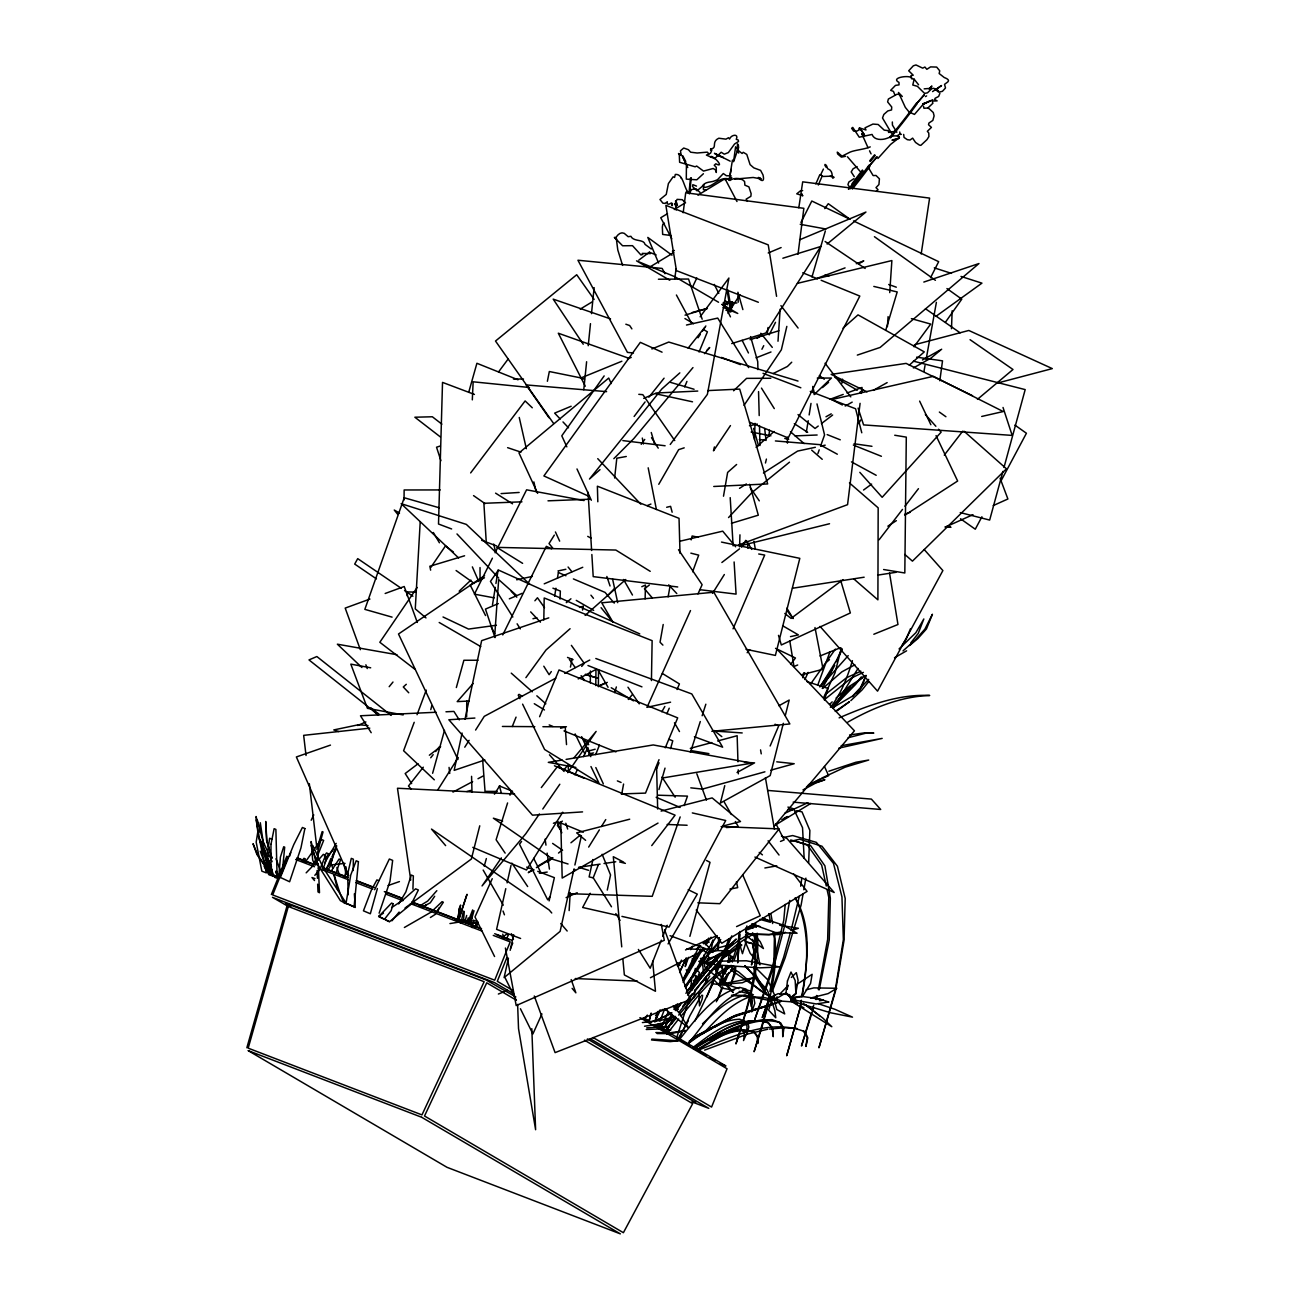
<?xml version="1.0" encoding="UTF-8"?>
<svg xmlns="http://www.w3.org/2000/svg" width="1299" height="1299" viewBox="0 0 1299 1299"><rect width="100%" height="100%" fill="white"/><g stroke="black" fill="none" stroke-linecap="round" stroke-linejoin="round"><path stroke-width="1.5" d="M731.954 307.571L731.954 301.709M704.123 954.895L704.123 958.727L698.797 961.471L704.139 962.64L709.173 958.711L707.338 953.028L704.139 951.063M787.421 443.154L787.438 437.146M703.327 187.689L703.441 189.638L706.169 190.174M731.694 307.538L731.71 301.677M353.247 870.557L353.344 859.191L351.298 858.363L347.677 873.805L348.164 894.784M466.633 716.788L466.763 700.892M590.314 682.917L590.412 670.982M404.038 499.969L404.135 489.967L440.199 489.934M595.786 685.612L595.965 669.456M598.368 686.733L598.53 669.683M543.81 619.932L544.2 597.995L652.13 640.667L651.432 680.562M260.076 832.464L260.303 822.738L263.665 845.032M645.116 598.904L645.473 585.037L641.787 586.71M412.92 889.166L413.358 875.916L411.28 875.039L405.873 891.877L398.696 903.942M560.08 599.083L560.34 591.061L552.919 588.171M739.569 546.83L739.959 534.831M754.459 439.5L755.028 423.328M808.676 862.65L809.878 830.434L801.986 811.826L796.043 810.738M951.485 328.712L952.151 310.77M459.391 921.511L459.424 907.871L458.125 920.699M746.47 927.648L745.788 942.571L742.46 953.693L738.368 939.826L739.407 932.373M472.316 399.865L473.145 381.809L529.472 387.492M282.354 871.629L284.692 847.159L283.702 846.753L280.405 857.113L278.717 877.702M420.194 522.23L415.274 608.874L425.975 617.918M675.594 200.793L675.724 207.726M569.141 910.583L570.212 892.559M707.046 963.631L707.306 959.717M778.004 341.231L780.163 309.194M739.017 943.22L737.686 962.851L739.781 934.614M739.277 939.307L739.813 931.448M887.412 326.65L888.094 316.631M889.718 292.6L891.877 260.563L797.391 283.361M494.61 637.257L498.67 579.598L516.71 595.591M746.308 927.6L746.016 931.594L746.893 925.927M691.523 979.235L690.776 988.929L696.199 976.215L692.221 990M715.96 970.84L716.285 966.943M716.772 961.065L717.275 955.203M717.779 949.342L718.769 937.602M463.337 922.322L464.311 911.443M785.213 904.396L783.768 920.293L772.467 966.683L754.768 1019.52L773.522 967.365L785.814 921.576L789.743 900.418M345.096 876.955L346.102 866.936M583.771 389.781L586.612 361.739M588.236 345.713L590.477 323.662M591.483 313.644L594.13 287.599M768.911 436.155L769.511 430.229M716.009 970.84L716.61 964.978M716.999 961.065L717.584 955.187M718.185 949.325L719.354 937.586M407.188 595.868L407.626 591.922L415.729 592.133M614.622 478L616.814 458.222L626.28 456.485M767.336 333.551L768.018 327.51M728.219 961.974L729.015 954.976L726.076 953.677M914.171 79.19L912.775 85.036L917.354 86.286L924.596 93.414L927.47 92.846L931.87 88.576L933.965 88.316L938.641 92.164L942.408 91.336L945.51 87.975L944.535 84.354L947.897 81.853C950.105 79.742 945.867 78.167 944.276 77.55L939.161 73.523L939.745 70.812L936.66 67.077L930.571 66.899L926.836 69.318L924.904 67.045L922.696 68.149L915.99 64.95L913.343 65.794L908.699 70.796L913.213 75.196L910.924 75.667L911.882 78.768L914.171 79.19L918.588 84.792M860.084 403.34L847.565 504.662L738.368 545.077M861.318 393.402L862.049 387.443L846.997 393.012M674.798 278.635L676.065 268.666M683.177 212.744L685.71 192.772L803.854 208.311L798.008 254.247M744.343 1034.394L743.548 1040.564L745.918 1034.978M825.953 167.116C822.981 162.943 826.7 163.771 827.56 168.643C833.292 170.754 831.555 175.511 832.805 178.223L834.088 177.297L830.029 176.258M733.74 160.394L735.607 146.755M841.979 383.14L842.531 379.162M939.81 380.769L942.522 360.846L916.623 357.176M799.323 896.196L791.464 928.817M800.704 886.227L801.792 878.254M732.441 160.086L729.226 180.188M798.804 207.791L802.701 181.844L929.597 198.097L921.186 253.971M801.207 1000.474L800.022 1008.219L786.707 1055.762L800.152 1008.121L801.353 1000.36M801.792 996.593C807.02 964.329 812.93 927.048 795.134 897.853M554.657 596.225L555.907 588.203M557.466 578.185L558.408 572.161M801.954 996.479C808.287 964.313 810.105 928.282 795.54 898.356M257.916 831.149L256.179 842.093L261.846 871.174L266.344 872.879L259.459 839.544M492.483 604.863L495.309 587.375M495.942 583.495L498.134 569.904L639.774 633.912M806.338 432.226L808.205 420.697M809.147 414.933L811.014 403.404M729.713 962.332L730.834 955.496L728.187 954.278L722.536 958.289M377.392 888.548L370.329 913.765L363.444 910.826L371.319 890.221L376.905 879.91L378.756 880.673M723.494 496.202L727.635 472.414L736.614 464.49M663.204 624.494L660.038 642.242L662.912 645.116M668.124 596.874L669.878 587.018M787.178 989.367L787.843 985.568M461.34 921.868L463.272 911.102M803.139 893.647L801.061 905.273L785.148 957.818L772.272 991.446M803.821 889.766L805.9 878.14M923.979 371.352L925.034 365.441M926.106 359.531L936.384 302.358M769.235 995.31L766.8 1008.738L754.102 1051.735C766.361 1013.61 779.644 973.633 774.366 933.104M769.917 991.462L773.733 970.353L774.383 938.284L773.084 932.601M457.979 920.049L460.577 905.046L457.232 919.919M467.494 921.559L468.176 917.857M621.783 793.77L623.585 784.044M818.338 989.643L827.658 939.356L828.778 897.382L827.106 889.799M729.129 180.155L731.126 169.39M472.073 927.583L473.729 920.065M693.698 998.135L695.322 989.773M712.924 940.914L711.446 948.4L707.435 954.294M547.382 381.273L549.331 371.53L582.942 378.334M686.83 958.662L685.239 966.602L688.535 957.314M819.198 989.887L829.265 939.843L830.353 898.226L824.897 865.816L810.625 845.617L790.718 839.966M462.087 733.026L454.179 770.372L484.884 759.947M464.993 719.273L481.637 640.651L548.795 617.853M570.44 667.069L572.096 659.21M582.504 610.075L583.332 606.146L579.484 607.445M607.283 890.075L610.546 874.941L602.135 854.287M592.929 859.516L589.113 876.922L593.058 877.799M508.445 958.126L504.109 977.627L560.113 931.383L574.012 868.934M510.182 950.316L513.673 934.695M574.889 865.02L581.4 835.76M505.782 888.662L496.591 929.353L520.607 938.479M507.097 882.849L511.027 865.394M549.12 900.905L554.364 877.653L537.754 871.337M714.401 446.937L713.492 450.834L730.46 425.569M786.837 326.39L781.365 349.772L744.035 405.353M458.515 919.497L467.023 894.297L458.872 919.692M765.452 462.996L766.41 459.083M649.062 1021.534L651.156 1013.041M479.753 825.807L471.358 859.029L405.012 908.05M691.165 539.881L692.14 535.984L698.018 537.218M724.761 785.635L720.377 803.058L770.193 775.584L783.346 723.299M939.891 93.366L938.641 96.451L935.069 98.318L934.712 99.52L937.131 100.884L932.195 101.078L932.893 103.254L927.973 107.898M785.294 715.554L789.191 700.064L778.897 705.763M475.434 927.129L476.36 923.524L477.805 923.946M334.022 851.543L330.271 866.124L327.218 871.304M469.004 924.044L472.674 909.901L467.445 923.28M430.781 709.611L431.804 705.747M841.346 648.152L835.03 672.801L823.875 697.092M689.883 936.352L710.017 862.341L706.429 860.458M1002.925 471.391L989.659 520.071L960.253 512.585M1003.981 467.494L1025.187 389.603L913.424 361.154M654.956 1021.29L657.635 1011.515M790.425 932.601L783.654 957.249L771.606 991.202M432.616 773.278L444.485 730.411M456.339 687.544L463.889 660.265L478.032 660.249M484.218 866.222L486.362 858.558M693.049 976.864L695.095 969.525M246.859 1047.773L286.982 906.101M288.313 906.491L248.19 1048.163L421.964 1114.899L484.154 981.703L288.313 906.491L272.481 897.333L494.513 982.596L513.673 993.849M468.695 392.347L476.912 363.282L518.041 379.795M648.899 1021.339L651.059 1013.691M658.934 789.581L665.023 768.115M670.56 748.614L672.768 740.82L669.034 739.358M470.059 924.368L474.021 910.745L468.257 923.524M811.972 277.012L825.352 230.93M727.213 965.466L724.68 974.185L728.284 965.709M802.668 676.406L803.724 672.817M465.074 920.894L466.682 915.454M614.671 692.627L616.359 686.944M885.707 330.368L897.203 291.95L873.821 286.43M852.404 660.655C847.516 676.909 841.054 694.299 830.353 707.306M811.372 1012.96L801.499 1046.004L813.71 1007.31M812.524 1009.079L813.694 1005.199M815.431 999.369L816.6 995.472M817.656 685.369L829.866 652.13M316.794 849.286L322.168 831.604L323.029 831.928L317.719 851.738L318.06 859.548M507.584 802.944L496.104 839.755L505.132 853.118M509.987 795.199L511.205 791.318M330.888 858.444L326.552 869.096M824.394 700.047L828.048 688.438L806.955 681.602M816.145 999.564L817.363 995.7M690.418 752.332L700.291 721.53M702.142 715.749L705.844 704.204M476.262 927.194L477.918 922.095L475.207 926.755M289.563 856.301L290.781 852.582M689.233 999.142L677.185 1036.131M732.847 959.198L739.602 938.479M728.95 938.69L706.835 996.999L731.808 935.848M336.717 845.795L331.131 862.39L324.977 869.892M323.402 868.073L328.274 853.735L326.52 852.94L324.377 856.041M335.84 873.659L340.582 859.694L339.104 859.012L331.099 871.288M379.129 913.197L389.992 881.323L392.655 860.393L389.343 859.012L374.648 889.734M733.61 161.725L738.53 147.566M655.492 1021.615L658.82 1012.116M680.173 816.925L652.228 896.326L568.556 893.68M684.167 805.575L687.48 796.125L657.603 795.183M769.609 996.853L762.237 1017.604L770.112 997.047M817.883 453.562L819.214 449.844M820.562 446.109L824.556 434.938L816.99 403.908M734.292 959.766L740.284 943.009M304.177 862.195L305.362 858.931L303.966 858.314L301.823 861.221M692.627 571.755L698.7 555.144L690.857 553.147M675.772 1009.323L677.64 1004.224M899.184 138.019L891.975 140.162C906.978 138.295 895.466 133.553 889.734 137.272A502.015 368.737 -63.9 0 0 916.315 103.254M414.202 722.309L403.599 750.725L434.304 779.822M417.044 714.726L426.234 690.11M651.319 249.018L645.035 244.374C643.703 238.805 633.668 242.085 630.876 236.304L628.164 236.694L624.234 233.333C620.532 231.433 616.863 235.411 615.694 238.22L616.57 238.902L614.346 237.36L622.594 245.771L632.516 245.673L640.927 254.945L642.648 254.458L642.161 253.402L650.393 253.614L649.354 252.217L638.783 260.141M470.222 922.826L472.203 917.662M659.941 1021.03L664.114 1010.427M716.382 1001.773L722.114 986.964M723.543 983.262L727.131 974.006M654.875 1021.728L659.243 1010.801M595.689 754.573L599.407 745.22M598.384 864.696L593.221 877.767L611.488 906.783M661.288 940.2L650.198 968.21L638.377 949.439M662.766 936.465L667.215 925.261M317.378 856.138L323.646 840.421L321.226 839.365L305.379 861.968M271.361 894.54L286.835 856.236M288.151 856.626L272.676 894.93L494.708 980.193L510.198 941.889L493.263 935.394M512.277 726.514L516.06 717.129M506.87 957.59L497.29 981.313L512.959 990.504M510.556 948.481L512.764 943.009M659.015 759.671L645.522 793.104L621.247 793.933M710.894 945.023L712.924 939.973M476.132 926.252L477.659 922.517M802.733 677.705L804.763 672.72M684.67 386.907L686.944 381.403M699.057 352.029L707.403 331.83L703.944 329.8M539.605 716.691L559.025 669.943L677.688 717.876L665.267 747.802M656.709 768.375L659.048 762.773M910.518 628.651L906.134 639.173L901.847 645.587M666.874 713.801L669.229 708.199M677.055 689.525L679.409 683.923L662.344 673.467M717.421 1000.051L722.78 987.224M714.823 968.616L733.172 992.566L724.42 983.587L728.918 972.578M726.076 965.514L718.818 984.626L712.615 983.668M770.128 745.999L778.734 725.816L775.032 724.241M679.621 972.578L686.051 958.077M815.853 183.922L819.815 174.715L822.267 175.803L818.305 185.01M733.058 628.83L764.689 555.063L758.713 553.991M661.467 1027.444L668.465 1011.45M647.34 706.656L690.5 610.562M697.969 593.919L702.126 584.68L678.5 549.721M492.24 878.709L474.979 916.932L494.578 956.535M541.943 1013.918L532.899 1033.939L520.428 1008.738M804.893 679.556L808.14 672.379M841.736 649.094L836.8 659.941L820.432 686.473M678.776 1039.833L690.078 1015.428L700.599 996.577M834.737 665.364L822.267 688.502M836.426 661.694L838.115 658.025M682.982 979.641L699.69 945.185M574.905 774.886L577.487 769.398M583.527 756.586L587.83 747.428L590.298 755.092M838.943 656.239L842.304 649.11M692.513 287.111L696.832 277.986M311.192 820.237L313.757 814.863M474.996 926.966L477.561 921.689M823.404 169.081L820.659 174.732L821.455 175.462L823.095 176.453L832.497 176.144M694.851 1021.144L712.615 984.122L714.336 977.968M506.935 937.959L508.396 934.955L506.448 934.273L501.869 937.797M502.762 634.919L546.327 546.359L551.555 548.763M678.354 966.456L681.472 960.107M313.091 865.085L316.68 857.892M492.402 558.18L474.411 594.163L494.237 597.865M495.098 552.789L526.598 489.82L584.063 500.553M858.834 423.588L860.636 419.983M680.416 970.272L686.44 958.256M690.743 949.666L692.464 946.224M666.143 1024.911L671.518 1014.243M674.197 1008.901L675.983 1005.345M761.928 349.252L763.731 345.664M769.17 334.882L775.519 322.314M437.243 911.476L439.078 907.855M800.947 222.486L811.81 201.02L849.871 219.206M930.522 277.759L938.674 261.667L853.492 220.944M590.201 893.274L582.65 907.481L617.999 915.503M981.914 516.775L975.273 529.213L960.497 518.756M1000.847 481.231L1026.421 433.249L1014.925 425.114M336.197 843.376L324.425 863.137M685.563 987.743L707.338 950.121L717.162 935.621M698.83 992.712L709.741 976.069M683.063 982.239L703.409 947.913M682.868 980.144L700.729 949.325M678.89 1037.381L688.405 1020.608M661.857 711.755L664.844 706.494M331.976 856.723L335.889 849.871L333.924 849.043L325.237 858.964M658.772 484.3L678.646 449.649L684.2 447.846M858.054 668.4L834.153 706.867M668.076 943.935L697.303 894.134L688.194 889.701M572.664 872.863L574.791 869.437M588.674 847.078L599.359 829.882M601.486 826.44L605.756 819.572M554.332 535.123L549.039 543.567L552.854 548.259M494.448 794.192L499.774 785.684M562.743 812.216L526.501 869.989L472.804 847.354M712.534 593.351L724.339 574.531M741.502 547.188L745.788 540.352M437.698 790.036L458.271 757.479M464.766 747.201L469.101 740.333M475.596 730.054L484.267 716.35L555.777 678.175M728.057 313.351L739.91 294.678M634.123 416.476L645.083 401.927M698.034 337.789L700.275 334.411M702.515 331.034L704.756 327.657M666.663 1030.367L668.92 1027.006M434.678 896.261L430.278 902.789L421.85 907.368M832.286 669.748L819.669 686.862M417.174 587.457L379.828 642.274L415.047 669.391M430.748 567.517L445.46 545.921L453.465 552.091M688.811 1003.169L696.816 993.508M501.349 857.876L482.059 885.934L525.77 833.779L539.394 813.953M542.803 809.001L559.82 784.239M567.76 772.694L596.127 731.418L574.272 757.496M665.608 1030.529L674.652 1017.377M810.479 684.151L835.387 649.143M857.194 693.65L861.724 687.122L866.027 675.366L860.328 688.161L852.485 696.67M662.198 1030.253L672.411 1015.542M666.095 1030.951L674.814 1018.384M688.519 1043.357C704.61 1023.255 720.133 999.045 745.269 989.659L750.319 990.893L752.446 996.739L751.082 1006.254L749.718 995.456L746.016 989.091L739.716 987.386C713.086 994.596 695.907 1019.26 679.345 1039.638M498.102 570.472L490.454 581.4L512.845 617.025M551.312 671.567L549.12 674.684L543.794 666.208M685.71 987.061L707.257 956.259L720.149 941.369M604.165 375.898L561.785 435.814L566.851 446.856M824.784 208.603L828.259 203.699L849.692 219.011M945.542 322.087L961.78 299.16L946.939 288.557M684.817 986.607L706.542 955.885L720.718 939.502M676.6 1009.355L681.131 1003.023M705.601 944.844L711.089 937.196M641.219 444.307L644.742 439.419M525.9 677.64L546.002 650.003L570.082 628.716M914.009 346.768L930.701 324.068L911.378 318.645M498.589 371.871L508.218 358.93M700.145 316.777L728.901 278.035L707.37 394.393L670.235 444.453M727.927 962.25L732.279 956.389L732.327 962.088M521.565 841.443L519.503 844.236L547.707 899.817L549.786 897.024M679.166 1012.1C701.038 984.804 720.166 952.183 751.78 935.101L756.895 936.4L757.544 944.519L754.053 958.516L756.83 943.902L755.401 935.572L749.702 934.046C723.186 947.085 705.682 972.691 687.561 995.131M848.409 189.134L851.04 186.098L848.653 189.264M682.787 1006.303L692.156 993.832M470.644 472.917L525.121 400.936L532.281 407.789M675.821 1010.638L681.683 1002.893M861.318 676.86L855.538 684.476L832.984 707.565M790.588 664.406L795.459 658.008L775.552 648.347M541.326 787.584L557.303 766.767L675.09 815.171L651.741 845.6M879.114 539.751L902.48 509.419M904.932 506.22L918.458 488.668M944.276 455.137L962.705 431.187M666.907 1034.101L678.646 1019.033M688.064 993.573L710.732 965.839L717.227 959.912M671.274 1024.229L676.178 1018.124M423.295 767.189L408.471 786.009L411.133 789.061M430.716 757.772L433.184 754.638M435.652 751.504L439.371 746.795M910.729 642.956L918.231 633.441L923.833 618.973L915.876 632.694L899.054 648.932M686.31 191.619L690.191 191.846L691.653 189.492L695.42 188.956M868.739 681.537L862.114 689.883L850.829 700.648M859.532 127.903L858.866 128.747L860.701 129.056L864.501 134.982L859.532 127.935L865.946 129.965L865.004 127.838L872.928 124.071L878.156 124.493L884.197 130.127L888.175 130.631L888.646 132.433L896.537 131.037M648.883 397.185L664.081 378.188M688.145 348.132L705.877 325.968M705.601 942.019L708.783 938.089M674.554 1007.342L677.071 1004.224M685.904 993.329L708.588 965.336L736.273 939.08L708.085 965.238L686.538 991.673M644.028 1019.212L647.357 1015.087M708.913 153.948L707.354 152.145L697.173 153.006L690.662 152.21L688.389 149.694L683.712 148.021L680.449 150.846L681.098 154.581L678.5 153.526L680.01 155.166L681.374 154.825L679.28 154.516L679.621 162.294L695.144 166.792L696.686 166.045L703.522 171.078L713.151 168.497L715.424 169.828L716.301 172.475L716.269 167.344L714.239 165.217L715.814 163.804C724.81 168.545 714.872 156.627 711.024 156.4L710.439 156.984M389.18 686.7L392.98 682.04M391.957 920.812L399.102 912.093M628.31 699.479L632.093 694.868M681.163 1015.964C696.767 998.038 711.105 977.238 732.506 965.839L735.737 967.235L735.218 973.665L730.769 984.577L734.081 973.406L734.487 966.878L731.093 965.433C708.929 975.874 694.51 997.194 678.679 1015.087M876.289 191.408L878.01 189.686L875.997 187.624L878.936 184.539L879.423 178.84L875.997 175.462L873.139 175.592L867.813 166.694M692.968 367.585L633.75 438.656L613.842 458.661M704.561 353.685L709.709 347.499L706.867 350.357M694.51 990.715C708.556 974.023 722.309 955.691 741.469 944.6M702.239 982.385L704.724 979.414M708.426 974.948L715.002 967.739M563.993 769.771L567.842 765.176M820.741 686.457L848.215 655.638M747.152 652.731L749.734 649.646M773.993 826.44L854.433 730.801L776.607 648.851M868.706 679.377L852.453 696.15L832.675 707.76M534.896 600.788L537.461 597.767L544.492 607.623M581.692 666.419L584.258 663.399L571.381 645.359M836.572 703.344L846.412 691.815L863.949 676.016M314.829 875.331L319.83 869.486L325.578 855.359L323.337 854.352L319.522 858.72M916.607 103.579L924.206 94.795M929.272 88.933L931.87 86.026L929.337 88.965M916.672 103.611L924.271 94.827M876.955 156.984L869.453 165.655L877.036 157.017M924.433 102.865L914.464 114.409L909.089 112.023L905.322 107.379L898.47 92.473L902.318 96.499M316.972 861.643L306.158 872.847M473.128 683.534L457.199 701.622L469.296 701.022M436.837 890.676L427.68 901.068L419.285 906.215M831.831 706.9L850.309 686.635M877.864 158.527L890.513 144.498L899.379 137.499L897.479 135.599L900.061 133.943L899.72 131.978M703.084 1033.614C716.707 1019.471 730.574 1003.851 749.474 996.918M728.544 517.57L751.975 492.532L789.483 462.184M889.734 137.272L886.876 138.344C882.021 140.146 874.113 140.324 872.067 134.446L859.256 137.207L852.761 127.416L851.641 128.276L853.638 131.134L857.064 130.988L860.701 129.056M607.559 595.803L614.508 588.512M779.595 994.287L788.347 985.34M777.127 996.836L774.058 999.938L769.284 1000.474L744.668 995.326L731.483 995.391L740.479 996.024M791.74 362.21L787.405 366.48L773.149 373.56M829.606 704.383L832.188 701.866M836.069 698.066L849.578 686.262L862.828 677.623M849.351 701.833L835.257 711.414M343.488 876.857L346.07 874.357M791.351 977.465L796.336 972.642L798.106 980.388L795.767 993.313L790.701 997.697L786.496 993.167M733.578 390.788L746.568 378.366L770.81 378.269M814.148 394.604L831.441 378.041L817.298 378.09M712.583 952.427L716.967 948.238L732.75 943.918L722.975 951.29M823.046 688.178L841.866 671.843L854.872 664.812M459.164 591.159L470.92 580.101M702.483 1023.791C715.051 1012.148 728.008 999.045 745.301 995.196L750.351 996.642M703.409 173.725L696.816 179.798L686.294 179.132L686.424 164.746L682.316 155.977L687.756 167.555M406.295 684.297L403.291 686.976L408.747 692.773M679.832 372.878L661.824 388.969L589.486 479.039L599.992 469.653M903 650.896L915.584 639.693L924.937 629.057L932.422 614.248L926.447 628.943L917.955 638.458L909.56 645.554M677.282 965.628L680.238 962.997M702.564 185.676C705.666 181.227 711.235 182.574 715.035 180.723L717.486 179.733L723.332 173.546L726.352 175.69L731.24 175.917M843.035 328.16L858.022 314.878L924.287 351.867L909.3 365.149M585.135 615.417L625.777 579.5M756.083 447.343L774.058 431.495M825.514 694.348L846.575 677.721L860.864 671.21M824.508 699.609L851.316 678.046L863.413 672.362M826.635 662.1L829.444 659.681M822.462 387.573L828.583 382.361M557.709 825.044L562.353 821.098M977.433 399.361L1012.993 369.501L970.061 339.688M566.299 602.655L570.927 598.79M941.678 349.204L930.847 358.183L913.376 367.958M547.61 862.065L552.286 858.217M558.505 853.07L561.623 850.504M570.943 842.791L580.28 835.095M827.106 244.033L865.946 212.046L799.567 239.828M659.064 1027.217L664.471 1022.865M796.417 984.707L812.135 974.299L810.56 983.457L802.555 996.43L791.854 998.363L789.63 995.148M721.871 562.499L739.504 548.827M702.856 943.058L707.208 939.68M725.946 956.405L741.81 945.136M688.551 1042.902L696.524 1036.732L736.436 1015.428L781.267 1001.269L735.77 1015.12L695.598 1036.326L689.152 1041.246M757.138 338.373L761.945 334.72M818.24 426.04L815.041 428.475L798.024 414.608M821.439 423.588L832.643 415.031M418.067 763.763L405.174 773.538L411.637 783.606M429.352 755.222L440.637 746.665M692.578 1047.773C707.971 1036.472 723.916 1022.881 743.645 1020.868M649.289 585.102L644.45 588.756L652.244 597.849M746.487 928.947L752.202 924.644M842.986 579.614L791.059 618.405L784.807 613.469M837.27 710.683L849.319 701.769M687.577 1044.087C703.051 1032.835 719.873 1020.121 739.699 1019.212L747.786 1022.573L748.874 1027.136L746.649 1033.972L746.99 1026.259L744.749 1021.274M863.543 490.032L871.645 484.105M935.897 316.388L981.93 283.15L960.984 276.427M935.248 90.053L941.548 85.539L932.568 91.596M696.394 948.968L700.762 945.867M775.795 824.784L810.722 803.48M664.455 223.152L662.831 224.289L662.344 227.049L662.652 234.421L671.112 235.509M694.137 1048.504C715.343 1034.231 741.599 1014.194 768.472 1022.849L772.694 1028.451L773.262 1036.699L772.142 1028.353L768.31 1022.816C741.518 1014.405 715.44 1034.54 694.283 1048.666M484.576 575.603L398.501 634.009L457.914 759.477M532.915 869.486L528.287 872.636L533.304 869.729M537.542 866.336L550.711 858.379M536.39 867.635L552.919 857.746M383.481 913.116L378.61 916.396L389.505 921.738L411.345 904.023L418.375 889.994L415.615 888.825L402.95 900.028L391.6 907.66M719.825 953.417L704.772 962.705M785.944 992.923L774.058 999.938L764.559 997.6L744.083 996.284M423.49 906.67L426.754 904.542M694.527 1047.043L712.225 1036.651L730.298 1029.977M859.808 392.33L863.218 390.122M887.85 526.176L896.359 520.672M904.867 515.167L957.639 481.02L936.043 435.62M665.965 1020.689C685.028 1008.316 660.006 1027.931 656.628 1026.275M739.521 488.343L746.357 483.959M763.439 473.015L797.602 451.094L815.35 447.294M430.391 917.5L435.425 914.269L443.349 902.237L442.066 901.668L431.057 912.142L404.379 927.486M697.807 1049.105C714.466 1039.119 734.861 1025.69 754.898 1032.396L757.707 1036.862L757.853 1043.454L757.22 1036.586L753.696 1031.877C732.685 1024.57 711.089 1038.68 693.601 1049.17M857.096 166.581L853.037 168.838L851.202 171.939L854.287 176.664M667.507 213.637L660.753 217.745L671.827 238.821M674.278 209.529L684.411 203.358M697.936 195.142L724.988 178.71L736.988 201.524M709.644 1040.093L731.191 1028.792L745.561 1023.352M699.073 1048.959C723.202 1035.433 751.601 1014.081 780.537 1022.735L783.865 1028.435L782.745 1036.748L782.583 1028.012L779.368 1022.264L772.077 1019.65L761.263 1019.942L747.347 1022.67M658.593 1025.496L663.529 1022.492M580.198 309.13L592.328 301.79M649.451 267.253L673.678 252.607M802.961 789.922L815.853 782.972L824.914 779.741L809.326 784.58M715.035 967.934L718.136 966.099L722.163 966.894L723.462 972.578L721.887 982.71L722.991 972.691L721.854 967.024L717.941 966.261L713.167 969.054M806.517 786.756L819.961 778.978M847.792 722.13C872.733 707.906 900.678 696.475 929.694 695.468C898.08 693.975 867.7 705.633 839.122 717.86M894.475 657.781L906.605 650.815M858.493 263.941L863.77 260.904L856.285 263.697M658.025 823.079L562.191 878.075L560.762 821.926M922.452 359.953L939.94 350.178M825.985 416.768L831.23 413.845M845.211 406.035L852.193 402.122M873.172 390.414L887.152 382.604M737.036 772.499L754.573 762.854L744.457 762.351M693.682 1038.551L711.414 1028.84M714.97 1026.892L732.717 1017.182L773.035 1004.095L731.954 1016.89L692.611 1038.128M564.708 673.402L589.746 660.038M578.201 678.922L596.03 669.423M452.978 792.098L472.641 781.608M478 778.734L483.374 775.876M925.375 96.564L926.609 95.915M650.426 977.725L704.919 949.601L686.862 948.855M484.478 577.763L470.173 584.972L485.55 615.564M781.836 819.637L788.038 816.535L784.434 817.899M675.496 1018.026L665.25 1023.141L644.531 1026.226M784.823 813.288L807.913 802.685M821.699 778.117L845.113 767.189L868.722 760.029L855.846 762.269L828.859 771.233M697.531 1050.501C730.623 1037.657 769.463 1017.572 804.99 1031.731L807.816 1037.869L805.932 1046.458L807.231 1037.511L803.432 1031.033M655.54 1015.266L658.837 1013.707M357.663 725.508L365.88 721.952M923.004 104.277L932.812 99.714M923.216 104.18L930.052 100.997L922.793 104.066M715.781 1038.015L720.896 1035.66M685.515 949.942L716.512 935.767M736.565 926.593L760.256 915.746L742.703 874.844M598.855 686.181L607.299 682.381M945.445 527.037L972.983 514.664M993.199 505.587L1007.894 498.995L1000.084 478.227M808.351 784.726L828.632 775.665L824.459 766.507M598.774 685.904L605.545 682.901M566.104 897.609L577.211 892.705M498.313 603.58L485.469 609.101L495.033 637.614M509.338 598.839L522.182 593.318M544.216 583.836L582.764 567.273M845.568 156.302L841.362 157.114L837.628 153.931L837.287 152.129L842.028 156.172L850.017 152.145C854.872 150.018 864.549 149.385 870.249 146.884M643.703 398.387L654.875 393.613L692.513 401.813M780.472 841.443L784.174 839.885L775.958 823.777M768.212 252.964L781.121 247.557M571.154 406.246L554.641 413.131L560.21 419.009M647.275 505.587L650.929 504.061M745.902 929.223L754.313 925.749L759.801 926.284M704.626 1050.128L747.851 1033.955L767.741 1029.246M621.864 361.236L580.604 378.106L584.469 379.259M627.482 358.93L631.233 357.404M651.871 348.96L668.758 342.059L798.024 381.062M797.7 664.991L793.981 666.484L789.76 640.716M819.978 655.995L840.404 647.746M873.821 634.253L897.966 624.51L889.523 572.973M498.361 994.044L507.503 990.341M747.688 929.711L756.229 926.317M756.05 357.842L770.989 351.98M553.406 823.274L557.141 821.877L561.834 832.773M817.006 278.359L845.064 267.886M685.028 315.154L707.403 308.399L692.27 312.474M830.045 399.296L843.23 394.409M698.602 977.238L703.782 975.305L702.061 958.971M904.591 514.355L910.242 512.277M369.939 599.05L345.193 608.094L360.343 649.679M385.17 593.481L404.216 586.515L417.304 622.432M853.946 178.661L848.864 182.006L847.938 184.572L850.504 188.761M330.466 745.106L296.367 756.96L348.749 875.656M388.06 885.545L399.426 881.583M724.777 179.668L728.43 178.921L729.924 180.496C733.529 177.476 741.469 177.654 744.587 181.535L744.879 185.156L748.906 186.877L751.131 193.665L750.871 196.328L746.146 199.137L747.412 201.345M923.816 282.062L978.975 263.535L880.137 347.434L857.308 355.098M674.36 250.48L672.541 251.064L672.882 253.5M440.377 445.963L436.545 447.213L440.913 460.707M655.362 1025.09L661.077 1023.239M703.668 943.805L709.222 942.067M782.859 258.225L820.741 246.501L765.793 333.015L731.71 343.569M750.01 339.672L778.864 330.758M785.457 932.309L778.069 934.598L752.43 934.322M791.01 930.587L798.398 928.298L779.692 925.245M731.305 1031.682L740.998 1029.815L744.944 1031.26M464.587 555.777L429.839 566.25L430.635 570.147M731.418 523.302L758.307 515.183L749.653 484.3M848.133 737.735L865.897 733.172L873.821 733.091L864.647 732.831L849.595 734.974M460.382 923.069L469.361 920.39L449.957 923.573M466.844 791.529L470.725 790.393M707.646 958.678L720.003 955.187L729.437 950.868L717.649 950.608L708.085 952.378M532.963 618.762L536.828 617.691M764.916 771.817L702.418 789.094L690.792 787.843M770.762 770.193L794.209 763.715L776.753 761.815M654.355 1021.664C689.331 1003.039 663.48 1019.277 650.507 1021.907M587.489 751.325L595.169 749.231M690.305 748.338L711.771 742.557M717.633 740.982L737.15 735.721L737.962 761.815M726.011 310.429L729.892 309.406M675.594 1016.435L660.217 1020.543L642.388 1022.557M914.382 344.803L968.81 330.466L1052.304 368.607L997.876 382.945M801.499 674.863L823.079 669.229L814.993 627.547M560.567 728.268L566.445 726.742M629.69 819.198L576.675 832.886L585.622 840.339M661.11 811.096L712.161 797.911L740.495 821.52L722.829 826.083M810.641 998.038L828.113 993.605L836.832 988.279L813.807 987.889L806.127 989.806M741.437 545.499L829.525 523.741M790.036 841.508L799.599 839.203L821.975 846.217L837.417 866.254L845.194 898.453L844.058 940.281L835.517 991.023L818.955 1047.806L835.16 990.666L843.36 939.615L841.947 896.943L833.487 863.397L816.34 842.353L792.666 835.549L784.775 837.222M666.663 507.276L670.593 506.35L672.151 512.212M679.604 541.293L722.715 531.161L735.656 546.765M722.26 304.648L729.778 302.992L722.358 304.713M981.703 416.459L1003.234 411.539L933.396 376.32L831.62 399.572L842.353 404.979M781.365 931.886L769.057 934.695L748.24 933.9L745.561 931.237M838.862 748.143L882.167 738.4L841.232 745.723M686.489 325.026L717.714 318.093L748.662 367.617M749.458 425.78L757.268 424.042M790.49 636.624L798.398 634.902L782.648 625.745M646.902 707.354L670.576 702.191M821.26 446.012L825.206 445.167M516.661 579.776L532.395 576.415M557.985 570.959L565.861 569.287M589.876 753.647L593.562 752.917M692.529 958.889L695.306 958.353M588.577 754.346L592.312 753.647M729.908 889.101L737.686 887.639L736.452 881.745M764.867 867.976L776.802 865.881M562.142 760.061L548.292 762.351L575.912 767.449M566.104 759.395L653.251 744.944L751.894 763.146L662.782 777.939M663.627 1031.211L670.739 1030.075L663.578 1029.912M792.487 588.252L864.144 577.211M878.075 575.067L895.985 572.307M801.986 193.892L802.36 195.727M819.377 1000.75L823.339 1000.149L814.132 998.054M539.361 873.253L547.204 872.067M578.542 867.359L600.089 864.127M604.003 863.543L615.758 861.773M473.031 923.134L476.912 922.55L471.245 923.248M496.397 625.257L468.533 629.073L443.024 616.976M369.777 728.154L303.657 735.348L306.028 755.482M331.018 864.923L345.047 863.397M802.652 190.612L800.428 190.856L796.758 193.827L802.928 195.662M899.687 134.479L901.425 134.3M711.803 731.305L789.857 723.949L713.817 592.23L601.746 602.801L612.901 622.124M769.593 1029.084L784.32 1027.72L796.937 1028.418M734.796 179.1L753.193 177.476L760.889 178.856L759.639 177.833M732.116 1029.506L738.904 1028.954L743.093 1030.513L743.921 1033.111M924.157 88.852L931.627 88.283M667.313 1010.167L659.86 1010.054M674.554 1009.648L678.175 1009.388L674.1 1009.274M726.417 827.56L738.368 826.765L735.348 821.52M701.444 995.391L702.58 995.31L702.158 999.093L699.479 1005.897L698.878 993.784M474.898 718.055L448.853 719.76L532.476 815.171L582.553 811.891M501.089 493.604L519.145 492.451M655.816 393.029L697.758 391.064M707.744 390.593L739.716 389.099L767.677 483.942L713.752 486.476M436.026 712.258L360.473 715.765L371.205 732.701M445.963 711.787L453.903 711.414L459.278 719.89M795.053 435.896L817.136 435.003M521.954 501.82L483.894 503.298L486.281 542.69M547.999 500.829L590.055 499.206M646.236 1029.474L660.265 1028.97L668.758 1026.535L646.772 1027.818M662.636 1009.502L666.468 1009.437M715.993 961.179L704.805 962.9L714.677 964.475M722.082 961.114L746.389 960.789L779.546 966.959L760.11 967.836L718.623 965.108M658.414 279.22L688.535 279.041L702.174 319.197M513.446 379.064L523.481 378.999M502.404 726.45L534.798 726.661M542.901 726.709L565.195 726.855L566.526 744.603M497.192 791.448L485.047 791.367L482.66 759.834M657.067 1033.549L670.739 1033.647L685.628 1030.578L669.683 1032.802L655.833 1032.543M693.357 980.469L697.271 980.631L698.927 977.481L695.338 976.621M667.134 824.459L687.122 825.255M721.124 826.602L779.14 828.892L719.825 903.682L697.823 902.805M575.181 978.553L637.387 981.102M514.534 794.014L397.478 788.249L410.744 880.105M454.569 919.936L466.682 920.536M472.739 920.829L476.782 921.023M945.039 526.956L950.965 527.28L947.117 526.144M791.383 998.103L795.232 998.33M715.879 731.142L742.2 732.945M793.884 1002.016L782.242 1001.156L770.583 997.275L778.101 993.67L789.597 994.661M297.146 858.266L312.978 864.225M606.617 391.649L526.16 384.926L548.974 417.71M638.799 394.328L642.826 394.669L674.749 440.572M759.314 439.598L765.355 440.101M775.406 440.946L819.685 444.631L837.335 454.212M767.936 790.442L871.385 799.096L880.69 809.472L793.153 802.149M651.513 1039.963L670.219 1041.619L678.322 1040.759L651.822 1039.119M367.99 725.573L358.719 724.712L333.778 729.924L338.601 731.532M633.457 352.987L627.449 352.402L577.925 260.238L662.133 268.422L664.974 273.732M794.274 998.314L790.571 997.957L798.138 1003.007L830.711 1012.798L852.501 1017.149L834.851 1009.258L818.273 1003.705M622.854 440.605L665.12 445.768M677.721 586.969L593.205 576.626L591.857 554.511M699.852 589.681L736.078 594.114L734.114 561.964M724.826 301.465L736.842 303.04M700.973 958.24L704.431 958.711M899.103 94.486L897.106 94.194L888.37 99.033L887.623 101.923L891.715 106.973L891.552 109.928L887.785 110.951L883.84 114.442L882.508 117.982L891.439 133.148M854.044 443.755L871.97 446.304M894.735 435.246L906.296 437.13L904.818 572.989L883.612 569.53M691.068 750.578L708.897 753.631M733.967 990.195L721.594 988.084L718.737 984.788L729.778 985.486L738.92 988.588M396.974 654.728L337.367 644.19L361.918 667.524M800.233 224.305L825.904 229.014M370.686 667.8L350.811 664.13L367.422 708.328L403.177 714.937M788.103 809.261L792.065 810.008M751.147 432.031L770.924 435.831M784.775 438.477L788.737 439.241M721.497 542.089L799.811 558.343L775.389 655.427L746.032 649.321M692.318 812.914L725.703 820.497L669.066 927.08L621.929 916.396M700.388 958.808L704.107 959.669M825.125 274.933L829.022 275.859M696.491 186.098L692.838 184.685L692.497 186.439L696.995 190.807L703.847 185.026L703.896 187.429C713.865 187.186 719.289 175.511 729.811 179.311L731.759 177.525M619.623 861.951L625.387 863.38M739.277 991.381L753.452 994.904L742.573 989.838M747.25 942.441L752.641 943.772L753.842 951.55L751.504 964.978L754.102 951.29L752.494 943.447L746.844 941.986M750.936 997.307L753.891 998.07L754.833 1003.25L751.715 1011.905L752.007 1002.227L750.903 998.493M759.834 919.351L770.404 922.29L762.432 917.63M656.141 254.929L649.354 252.217M439.257 507.779L404.233 497.761L364.84 609.361L392.087 617.139M670.739 382.442L694.088 389.262M787.908 807.085L793.608 808.806L802.538 827.723L804.162 858.412M597.231 678.046L585.264 674.376L597.167 678.046M502.664 821.065L493.36 818.191L553.179 859.402L568.069 863.997M579.24 867.44L588.561 870.314M934.306 267.87L951.453 273.375M763.081 918.523L783.086 925.034L797.083 933.234L775.422 932.52L751.666 924.011M507.617 447.668L520.964 452.133M273.634 876.322L268.861 874.698L264.054 866.206M794.874 840.891L807.475 845.178L821.682 865.15L826.278 885.999M610.546 318.921L553.195 299.127L583.251 344.235M625.842 324.214L629.658 325.529L631.882 328.874M274.803 877.393L278.571 878.692M716.626 155.149L723.413 157.536L714.45 153.331L730.184 161.173M314.991 878.595L311.971 877.539L314.504 880.543M272.628 875.981L276.135 877.215M888.711 284.497L896.31 287.193M629.349 358.443L558.31 333.21L585.297 386.209M670.04 935.686L711.592 950.852L703.814 941.548M595.819 658.496L691.799 693.958L722.634 747.185L694.397 736.744M474.411 394.425L442.521 382.393L438.51 524.017L451.63 528.969M481.637 540.303L496.64 545.953M692.822 1101.633L695.777 1102.607L587.392 1038.94M526.68 867.131L534.068 869.94M721.513 357.42L740.398 364.646M763.049 373.333L800.833 387.784M810.267 391.405L855.586 408.747L861.773 432.778M297.13 857.843L315.949 865.069M323.467 867.959L347.937 877.345M357.339 880.966L374.274 887.461M385.576 891.796L402.495 898.307M411.913 901.912L481.539 928.655M494.708 933.705L511.644 940.216M322.363 867.829L346.768 877.215M356.153 880.819L373.057 887.298M384.325 891.634L401.212 898.112M412.481 902.448L480.078 928.395M496.965 934.89L509.305 939.826M295.685 859.516L314.504 866.742M318.255 868.187L348.376 879.748M355.894 882.638L372.829 889.149M385.998 894.199L402.934 900.71M410.468 903.601L481.961 931.058M720.279 1063.8L725.93 1065.959L656.239 1025.073M691.864 1101.844L708.799 1108.356L590.331 1038.827M248.369 1050.712L421.623 1117.254M758.34 302.261L676.438 270.647L665.867 205.356L768.245 244.878L776.575 296.318M567.517 657.424L573.103 659.632M587.976 665.526L641.95 686.862M827.171 434.597L840.258 439.825M853.346 445.07L881.404 456.29M549.185 724.923L552.887 726.433M564.01 730.915L615.921 751.894M512.553 791.27L499.401 785.96L501.398 793.234M802.75 272.79L817.477 278.798M821.163 280.292L859.808 296.075L788.184 437.942L749.523 422.159M557.125 821.471L583.316 832.221M723.186 307.425L737.767 313.465L722.033 304.275M554.429 765.761L584.063 778.247M658.236 448.139L651.513 437.714M617.366 780.894L621.068 782.453M656.157 797.294L680.156 807.442M558.473 572.583L565.926 575.749M573.379 578.916L605.058 592.393L614.248 603.109M795.93 1000.116L790.393 997.729L791.887 1001.626L831.798 1026.713L822.64 1017.896L803.302 1003.315M781.43 836.036L786.967 838.521L834.202 892.51L754.914 857.064M662.068 352.175L640.326 342.351L543.891 475.954L589.194 496.429M271.864 839.251L269.624 838.228L267.529 852.485L268.649 856.317M386.176 920.147L389.229 921.559M348.376 904.315L355.293 907.498L354.367 893.826M972.513 395.708L906.085 363.395L831.149 374.388L867.05 391.86M696.069 188.777L699.999 192.382M693.098 956.389L696.735 958.191L695.095 955.203M692.789 983.863L694.851 984.902M938.528 90.898L936.043 88.933M745.805 931.87L748.906 933.494M623.682 862.146L613.307 856.691L621.734 946.857M587.716 536.373L591.24 538.257M851.462 461.876L876.192 475.304M731.694 968.21L738.611 971.961L759.931 990.293L771.135 997.453L730.606 969.768M693.244 956.178L696.686 958.094M797.424 1004.241L790.945 1000.62L790.734 997.924M800.671 1006.043L803.919 1007.845M704.415 979.056L707.695 980.907M711.349 966.635L704.415 962.689L704.626 966.748L724.42 983.587M576.269 600.382L593.659 610.384M834.721 377.165L857.275 390.187M399.524 513.073L394.263 510.036L397.803 514.436M439.192 622.481L480.76 646.593M718.542 302.245L674.831 276.719L636.542 260.855L669.764 280.243M275.437 875.883L278.165 877.474M611.228 687.739L633.49 700.843M644.044 1017.913L651.01 1022.004M645.294 1019.618L648.769 1021.664M676.6 1037.998L690.516 1046.15M693.991 1048.196L706.169 1055.34M709.644 1057.386L714.872 1060.455M639.936 1017.637L727.05 1068.752L711.576 1107.057L593.107 1037.544M515.849 996.95L485.956 979.917L285.504 903.13L290.862 906.296M516.401 1000.23L486.735 982.823L424.529 1116.003L623.39 1232.702L692.659 1103.647L584.469 1040.158M421.704 1117.286L620.354 1233.871L447.018 1167.314L248.255 1050.68M684.93 318.547L693.569 323.662M519.015 694.316L522.409 696.41M534.279 703.701L544.46 709.968M650.214 571.333L615.84 550.045L496.835 547.382L522.62 563.344M495.585 493.149L512.553 503.801M686.181 969.866L689.493 971.961M692.789 974.039L697.758 977.173L699.479 972.578L695.257 968.437M794.306 423.669L807.653 432.34M274.365 876.029L272.27 874.665L258.339 836.572L256.082 816.519L258.42 826.278M825.092 241.484L865.166 268.455M401.196 588.252L357.712 558.635L354.708 564.075L376.45 578.883M404.541 590.542L412.903 596.225M552.611 843.408L562.581 850.277M925.456 308.74L960.14 332.82M473.55 495.617L485.079 503.655M805.672 1004.712L819.555 1015.834M456.095 570.521L474.281 583.446M939.356 412.059L945.916 416.735M874.422 236.694L935.41 280.308M758.632 945.087L763.422 948.546L760.207 941.678L752.527 932.796M672.005 255.205L647.811 237.425L658.609 263.064M819.409 375.606L824.264 379.259M371.027 708.036L378.983 714.077M759.233 852.404L762.432 854.856M441.871 424.14L432.34 416.768L414.868 417.223L440.312 436.886M745.464 935.053L753.826 941.613M714.012 730.476L721.822 736.63M391.161 715.408L316.859 656.531L308.983 659.908L378.529 715.018M673.028 1006.124L679.101 1012.83L688.47 1027.834L664.796 1008.933M790.49 431.771L804.097 443.576M811.664 450.136L822.235 459.31M849.449 482.919L878.173 507.844L877.897 599.829L853.703 578.834M964.053 431.252L1006.465 468.809L912.434 561.152L904.851 554.446M511.254 673.142L532.314 691.799M536.828 695.809L545.84 703.798M767.855 994.855L773.766 1000.165L774.594 995.05L767.709 979.771L754.654 966.683M745.058 965.709L767.011 989.724L770.339 997.064L764.705 992.127L752.462 973.763L744.668 965.79M529.683 584.241L466.325 524.39L401.147 503.671L458.612 557.953M370.832 708.215L377.847 715.099M714.401 980.339L718.737 984.691L732.392 969.687L732.36 965.888M677.217 962.608L679.88 965.368M685.58 202.888L682.284 199.689L677.12 199.364L676.065 201.394L677.266 204.268L676.779 205.031L674.392 203.959L675.951 205.599L677.493 205.323L675.724 205.015L676.13 210.065M581.952 737.621L588.739 744.749M562.987 421.931L568.54 427.809M597.735 458.661L640.813 504.191M456.988 533.954L498.702 578.071M511.221 591.305L516.775 597.183M530.69 611.894L540.416 622.189M668.693 584.859L676.795 593.578M860.052 171.306L847.468 156.789M925.359 414.527L935.865 426.283M938.495 429.222L941.126 432.161L882.167 497.306L859.824 472.333M924.157 549.493L942.879 570.57L877.556 691.149L820.042 626.41M549.461 754.8L564.075 771.476M863.656 135.908L861.74 133.667L868.024 147.713M551.75 912.986L549.168 909.982L431.495 829.071L445.638 845.617M560.746 923.508L567.176 931.026M572.112 988.344L575.863 992.826L571.187 979.576M760.792 333.258L772.288 347.385M568.085 567.014L571.885 571.706M590.931 595.169L593.464 598.303M601.08 607.672L611.244 620.191M738.741 153.055L737.361 151.366L737.02 147.826L738.368 148.459L738.53 145.861L737.556 143.88L737.28 147.631L738.79 150.928L742.102 153.461L743.239 152.292L746.779 154.419L750.091 164.616L753.826 167.863L760.597 170.38L762.968 174.845C766.28 188.144 753.128 173.043 760.889 178.856M768.082 840.81L779.043 855.034M793.673 874.016L807.085 891.406L721.806 943.236L696.215 910.014M780.943 305.638L798.089 328.046M825.06 363.249L850.796 396.861M787.032 610.595L793.104 618.568L786.885 608.192M569.335 659.405L575.213 667.524M581.091 675.642L584.631 680.53M557.385 825.482L560.843 830.353M594.13 299.436L576.707 274.738L495.504 341.036L553.536 423.377M750.221 487.645L759.298 500.846M627.969 687.22L639.222 703.863M511.887 863.137L527.654 886.535M661.987 777.094L675.155 797.196M615.791 913.603L620.094 920.423M269.705 870.07L263.794 860.717L260.222 851.202M517.116 623.812L520.314 628.895M761.474 388.109L774.285 408.6M689.46 193.876C683.712 189.281 683.729 173.449 675.318 174.439L674.571 177.427L673.126 176.81L668.4 183.565L666.241 194.444L659.973 199.526L662.912 203.164L665.072 203.391L667.329 201.767L667.183 203.602C669.245 206.103 673.028 199.835 671.632 205.258L672.362 205.632L672.135 203.716M896.83 132.336L892.445 125.11L892.332 121.976M746.552 540.774L751.731 549.412M433.33 532.493L439.419 542.787M680.855 177.492L681.423 178.434M598.125 670.138L608.062 687.301M623.504 579.468L632.467 595.039M483.147 870.054L503.281 905.159M724.339 802.262L731.353 814.522M674.473 722.796L679.474 731.564M766.378 993.524L756.164 975.533L753.81 967.057M676.406 295.003L691.653 323.354M682.852 155.912L685.758 161.482M533.662 858.379L540.936 872.733M490.99 626.362L494.61 633.555M714.288 284.4L718.785 293.412M723.283 302.44L730.476 316.875M742.151 340.338L748.451 352.971M505.279 978.147L515.963 999.743M869.551 150.814L871.077 153.899M575.132 733.919L584.81 753.858M590.964 766.556L598.888 782.891L544.606 749.507L522.604 704.155M518.204 695.079L519.957 698.716M919.627 401.115L930.863 424.724M611.261 383.562L608.711 378.058L518.999 452.961L537.64 493.376M555.42 531.957L559.658 541.147M581.627 736.695L590.801 756.668M595.819 767.563L603.337 783.898M316.566 864.225L313.238 851.202M576.983 468.955L591.337 500.261M344.982 903.357C341.605 904.169 327.397 848.767 337.561 889.506M272.124 861.659L263.064 841.379L257.462 820.432L256.098 819.896L259.703 839.592L271.507 866.806M276.232 870.882L279.529 878.27M472.349 566.884L478.779 581.514M314.277 863.673L312.669 859.987L311.094 841.508L312.556 847.419M744.7 940.573L750.173 953.271L759.98 964.832L756.96 949.91M725.865 301.092L727.408 304.762M752.543 939.339L755.498 946.386M894.897 94.908L893.436 91.368L890.643 90.362L895.482 85.393L899.022 84.89L899.005 82.422C890.172 77.81 907.904 75.017 911.362 77.583L911.378 78.508M346.265 874.065L343.391 862.601M266.214 859.678L269.786 868.739M331.326 864.387L332.755 868.089M276.021 858.769L280.113 869.713M261.521 841.265L272.335 870.541M664.568 929.727L690.256 999.581L555.095 1052.628L534.279 995.992M503.038 911.037L504.434 914.805M511.368 933.689L513.462 939.356M696.816 773.766L706.445 800.135M365.863 664.796L367.244 668.579M694.64 954.278L695.809 957.525M336.912 867.456L339.526 875.136M606.86 576.48L610.043 585.979M1003.023 407.464L1012.181 435.409L863.591 424.903L858.087 408.146M271.8 870.005L273.683 875.77L270.127 874.552L259.881 840.242M565.812 823.274L567.663 829.038M622.594 265.402L617.788 249.928L616.116 237.067M271.848 857.925L266.587 840.485L265.727 821.471L266.847 840.745L271.994 858.233M275.94 871.499L277.726 877.653L276.005 871.824M840.648 580.344L850.358 612.949L781.332 644.97L778.491 635.373M651.254 432.486L654.68 444.112M742.882 309.6L737.929 292.243L738.205 302.229M750.578 336.587L757.723 361.642L757.95 369.63M753.582 428.394L758.535 445.736M812.719 386.452L814.619 394.214M493.701 544.054L495.536 551.783M768.732 913.635L770.469 921.218M519.243 417.466L526.339 448.707M533.873 481.897L536.097 491.655M612.56 578.948L617.707 602.655M923.492 106.193L923.93 108.255L928.168 108.012L929.743 109.23L933.283 112.526L934.111 115.871L932.828 120.434L928.915 123.064L928.509 124.704L931.432 127.416L927.356 131.296L928.769 133.018L928.915 136.541L926.983 139.626L920.845 145.358L919.432 145.098L915.535 142.435L912.645 138.132L910.014 140.032L907.351 139.691L904.055 137.434L903.682 134.414M752.17 924.352L752.917 928.136M754.037 933.819C759.477 971.343 746.844 1008.479 735.948 1043.925C747.282 1008.349 760.532 970.986 757.203 933.218M642.307 438.055L643.476 443.998M648.185 467.819L656.401 509.5M661.321 924.401L664.292 940.297L516.19 1005.588L505.408 948.026M502.794 934.127L503.541 938.089M770.908 913.993L772.645 923.557M760.564 749.88L761.246 753.858M765.42 777.695L774.448 829.314M728.008 290.083L731.369 310.023M727.099 290.505L730.752 312.117M753.988 541.261L755.32 549.201M755.628 923.427L756.262 927.34M545.109 839.138L545.97 845.129M547.123 853.118L549.428 869.096M413.634 900.077L414.202 904.072M764.656 428.54L766.069 440.491M449.048 767.4L449.746 773.425M309.324 783.67L316.647 846.087M317.589 854.141L318.287 860.182M652.666 961.228L655.475 991.283L624.348 974.916L622.854 958.889M747.558 544.184L747.915 548.194M692.335 958.678L692.822 964.686M568.166 766.296L568.621 772.207M730.2 497.631L733.139 545.872M588.057 492.207L591.613 550.5M318.223 863.462L319.489 892.754L318.011 891.958L317.67 884.164M316.583 858.85L316.745 862.731M317.086 870.525L317.427 878.319M531.811 1028.694L535.61 1129.724L518.528 1028.629L517.619 1004.387M738.205 769.836L738.335 773.847M758.551 391.6L759.201 415.566M759.477 425.552L760.012 445.525M680.01 553.358L679.036 518.333L597.378 486.199L597.816 501.771M656.596 766.93L657.667 809.033M471.569 776.331L471.992 792.26M480.029 567.566L480.062 579.727M869.989 166.175A448.155 333.664 -64.2 0 1 852.355 189.037M868.999 165.168A448.155 332.154 -64.1 0 1 851.478 187.965M851.235 186.358A502.015 368.802 -63.8 0 1 863.039 170.705M870.298 161.531A502.015 368.802 -63.8 0 1 875.217 155.507M851.771 184.117A502.015 369.728 -64 0 1 862.439 170.007M869.729 160.816A502.015 369.728 -64 0 1 874.665 154.776M916.964 103.936A502.015 369.793 -63.9 0 1 890.4 137.856M689.038 193.194A408.081 215.049 -67.2 0 1 690.5 178.109M689.801 192.707A408.081 214.173 -67.3 0 1 691.279 177.687M270.988 844.269L270.971 873.561L277.109 876.663L275.891 829.428L274.121 828.681L270.988 844.269M710.634 148.995L710.618 150.197L711.868 149.97L710.553 153.168L706.429 155.101L714.645 158.657L721.172 152.259L724.306 154.175L728.349 152.584L734.552 144.027L738.514 141.477L738.222 139.983L736.257 139.334C739.18 133.342 731.012 134.593 729.551 139.058L728.495 137.726L725.962 139.155L718.802 138.23C710.813 141.948 717.86 148.216 710.65 148.93M706.153 977.368L705.909 981.281L706.169 977.351M706.802 967.56L706.542 971.473L706.835 967.495M358.427 861.692L354.091 906.751L346.07 903.195L350.73 875.055L356.186 860.766L358.427 861.692M787.47 980.907L785.944 993.248L790.961 997.859L795.93 993.962L795.167 980.501L790.994 972.042L787.47 980.907M304.875 828.567L300.946 847.938L289.612 881.761L280.389 877.458L293.753 844.642L302.407 827.479L304.875 828.567M393.045 903.714L391.194 910.648L384.455 919.286L378.756 916.461L391.567 903.081L393.045 903.714M771.281 1001.334L768.651 1010.135L775.763 1017.766L774.837 1010.525L770.469 997.21L771.281 1001.334M752.949 977.936L742.395 982.758L718.85 984.577L752.949 977.936M828.697 1002.016L816.227 1003.948L792.78 999.808L790.165 997.697L801.077 996.349L818.597 998.704L828.697 1002.016M270.923 874.454L256.942 854.547L253.029 843.684L257.575 854.661L270.923 874.454M777.175 1000.62L774.285 1000.181L776.786 1009.502L784.71 1013.918L782.712 1008.121L777.175 1000.62M313.108 846.201L311.175 845.438L317.93 864.923L340.387 900.645L346.719 904.007L323.029 867.456L313.108 846.201"/></g></svg>
